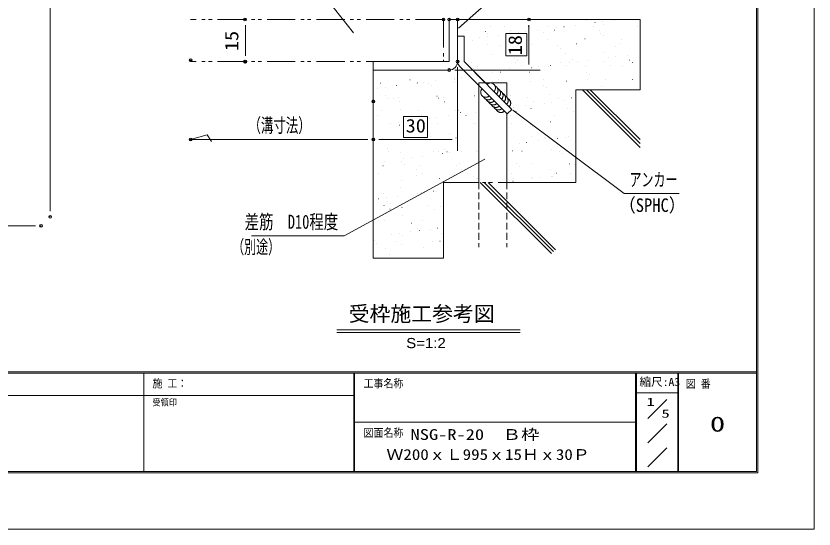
# Model space of a CAD drawing. Units: millimetres, scale not verified. Extents: x -1050 to 1050, y -742 to 742.
# Drawn here: x 340 to 1050, y -742 to -286 of the extents above; entities that cross this region are included whole.
import ezdxf
from ezdxf.enums import TextEntityAlignment as Align

# ---------------------------------------------------------------- set-up
doc = ezdxf.new("R2010")
doc.units = ezdxf.units.MM
doc.header["$LTSCALE"] = 5
doc.header["$PDMODE"] = 32
doc.header["$PDSIZE"] = 2.5
for name, pattern in [('CHAIN1', [8, 5, -1, 1, -1]), ('DASHED1', [1.8, 1.2, -0.6]), ('DOUBLE_CHAIN1', [8.8, 5, -1, 0.6, -0.6, 0.6, -1])]:
    doc.linetypes.add(name, pattern=pattern)
for name, color, linetype, lineweight in [('0-0_7-図\u3000枠', 4, 'Continuous', 9), ('0-1_寸法注釈', 2, 'Continuous', 9), ('0-3_DEFPOINTS', 134, 'Continuous', 9), ('0-5_枠', 7, 'Continuous', 9), ('0-6_想像線', 134, 'DOUBLE_CHAIN1', 9), ('0-7_ハッチング', 4, 'Continuous', 9), ('0-8_蓋', 5, 'Continuous', 9), ('0-B_1-外形線', 7, 'Continuous', 9), ('0-C_2-中心線', 1, 'CHAIN1', 9), ('0-D_3-点\u3000線', 6, 'DASHED1', 9), ('0-F_5-仮想線', 3, 'DOUBLE_CHAIN1', 9), ('1-0_6-寸法文字', 7, 'Continuous', 9)]:
    doc.layers.add(name, color=color, linetype=linetype, lineweight=lineweight)
doc.styles.add('HG丸ｺﾞｼｯｸM-PRO', font='')
doc.styles.add('ＭＳ ゴシック', font='')
doc.styles.get('HG丸ｺﾞｼｯｸM-PRO').set_extended_font_data('HG丸ｺﾞｼｯｸM-PRO')
doc.styles.get('ＭＳ ゴシック').set_extended_font_data('MS Gothic')

msp = doc.modelspace()

# ---------------------------------------------------------------- linework, layer by layer
at = {"layer": '0-0_7-図\u3000枠'}
for p, q in [((998.75, -691.25), (998.75, 691.25)), ((998.75, -602.5), (-973.75, -602.5)), ((998.75, -603.75), (-973.75, -603.75)), ((453.75, -691.25), (453.75, -603.75)), ((640.5, -691.25), (640.5, -603.75)), ((641.25, -691.25), (641.25, -603.75)), ((891.25, -691.25), (891.25, -603.75)), ((892, -691.25), (892, -603.75)), ((928.75, -691.25), (928.75, -603.75)), ((929.5, -691.25), (929.5, -603.75)), ((640.5, -623.75), (116.25, -623.75)), ((928.75, -621.25), (892, -621.25)), ((919.085, -627.292), (902.216, -644.161)), ((891.25, -647.5), (641.25, -647.5)), ((919.085, -648.767), (902.216, -665.636)), ((919.085, -670.242), (902.216, -687.111)), ((1000, -692.5), (-975, -692.5)), ((998.75, -691.25), (-973.75, -691.25))]:
    msp.add_line(p, q, dxfattribs=at)
at = {"layer": '0-0_7-図\u3000枠', "color": 5}
msp.add_line((998.547, -691.25), (998.75, -691.25), dxfattribs=at)
at = {"layer": '0-0_7-図\u3000枠'}
msp.add_lwpolyline([(-975, 692.5), (1000, 692.5), (1000, -692.5)], dxfattribs=at)
at = {"layer": '0-1_寸法注釈'}
for p, q in [((370.45, -459.592), (370.45, -183.501)), ((544.185, -293.999), (544.185, -321.499)), ((796.393, -328.999), (796.393, -293.999)), ((732.95, -331.499), (732.95, -405.853)), ((730.45, -333.999), (806.393, -333.999)), ((657.95, -390.853), (657.95, -385.853)), ((652.95, -395.853), (495.45, -395.853)), ((727.95, -395.853), (662.95, -395.853)), ((357.318, -472.724), (23.705, -472.724)), ((625.573, -565.129), (788.652, -565.129)), ((625.573, -567.629), (788.652, -567.629))]:
    msp.add_line(p, q, dxfattribs=at)
for points in [[(893.376, -229.028), (810.026, -229.028), (733.702, -296.826)], [(530.622, -257.82), (606.589, -257.82), (640.222, -301.036)], [(930.133, -443.795), (881.08, -443.795), (782.013, -369.604)], [(495.45, -395.853), (510.253, -391.524), (514.08, -397.601)], [(549.657, -481.646), (631.881, -481.646), (757.025, -413.472)]]:
    msp.add_lwpolyline(points, dxfattribs=at)
at = {"layer": '0-3_DEFPOINTS'}
msp.add_line((998.547, -691.25), (998.75, -691.25), dxfattribs=at)
msp.add_lwpolyline([(-1050, -742.5), (-1050, 742.5), (1050, 742.5), (1050, -742.5)], close=True, dxfattribs=at)
for p in [(543.742, -288.999), (720.45, -288.999), (725.45, -288.999), (732.95, -288.999), (796.393, -288.999), (495.45, -325.249), (543.742, -326.499), (544.185, -326.499), (732.95, -326.499), (725.45, -333.999), (657.95, -361.887), (495.45, -395.853), (657.95, -395.853), (657.95, -395.853), (370.45, -464.592), (362.318, -472.724)]:
    msp.add_point(p, dxfattribs=at)
at = {"layer": '0-5_枠'}
for p, q in [((725.45, -288.999), (725.45, -326.499)), ((732.95, -288.999), (725.45, -288.999)), ((732.95, -326.499), (732.95, -288.999)), ((738.7, -303.88), (732.95, -303.88)), ((732.95, -303.88), (732.95, -326.499)), ((738.7, -303.88), (738.7, -326.499)), ((657.95, -326.499), (725.45, -326.499)), ((657.95, -333.999), (657.95, -326.499)), ((781.21, -369.009), (738.7, -326.499)), ((777.144, -373.074), (734.634, -330.564)), ((657.95, -333.999), (725.45, -333.999)), ((777.144, -373.074), (781.21, -369.009))]:
    msp.add_line(p, q, dxfattribs=at)
for centre, radius, start, end in [((725.45, -326.499), 7.5, 270, 0), ((738.7, -326.499), 5.75, 180, 225)]:
    msp.add_arc(centre, radius, start, end, dxfattribs=at)
at = {"layer": '0-6_想像線'}
for p, q in [((895.45, -288.999), (732.95, -288.999)), ((657.95, -333.999), (657.95, -501.499)), ((751.7, -345.249), (751.7, -433.999)), ((751.7, -345.249), (776.7, -345.249)), ((776.7, -345.249), (776.7, -358.203)), ((837.95, -351.499), (837.95, -433.999)), ((895.45, -351.499), (837.95, -351.499)), ((776.7, -372.63), (776.7, -433.999)), ((720.45, -433.999), (720.45, -501.499)), ((837.95, -433.999), (720.45, -433.999))]:
    msp.add_line(p, q, dxfattribs=at)
at = {"layer": '0-6_想像線', "linetype": 'DASHED1'}
for p, q in [((751.7, -433.999), (751.7, -491.499)), ((776.7, -433.999), (776.7, -491.499))]:
    msp.add_line(p, q, dxfattribs=at)
at = {"layer": '0-6_想像線'}
for centre, start, end in [((762.151, -349.95), 315, 135), ((757.892, -353.823), 135, 315), ((764.407, -352.205), 315, 65.97458), ((766.662, -354.46), 315, 65.97458), ((768.917, -356.716), 315, 65.97458), ((771.172, -358.971), 315, 65.97458), ((760.148, -356.078), 204.02542, 315), ((762.403, -358.333), 204.02542, 315), ((773.428, -361.226), 315, 65.97458), ((775.683, -363.482), 315, 65.97458), ((764.658, -360.589), 204.02542, 315), ((766.914, -362.844), 204.02542, 315), ((769.169, -365.099), 204.02542, 315), ((771.424, -367.355), 204.02542, 315)]:
    msp.add_arc(centre, 4.455, start, end, dxfattribs=at)
at = {"layer": '0-7_ハッチング'}
for p, q in [((738.096, -288.999), (738.146, -288.999)), ((770.787, -288.999), (770.837, -288.999)), ((770.787, -288.999), (770.837, -288.999)), ((798.077, -290.661), (798.127, -290.661)), ((836.169, -288.999), (836.219, -288.999)), ((847.303, -289.639), (847.353, -289.639)), ((861.741, -290.921), (861.791, -290.921)), ((868.859, -288.999), (868.909, -288.999)), ((868.859, -288.999), (868.909, -288.999)), ((872.066, -289.562), (872.116, -289.562)), ((876.346, -288.999), (876.396, -288.999)), ((734.768, -295.218), (734.818, -295.218)), ((762.561, -295.31), (762.611, -295.31)), ((774.317, -295.146), (774.367, -295.146)), ((795.805, -294.886), (795.855, -294.886)), ((813.867, -295.074), (813.917, -295.074)), ((820.945, -296.292), (820.995, -296.292)), ((827.555, -295.422), (827.605, -295.422)), ((828.293, -295.042), (828.343, -295.042)), ((837.88, -294.063), (837.93, -294.063)), ((853.417, -295.002), (853.467, -295.002)), ((855.13, -291.792), (855.18, -291.792)), ((862.594, -293.806), (862.644, -293.806)), ((892.966, -294.93), (893.016, -294.93)), ((895.45, -293.679), (895.5, -293.679)), ((895.45, -296.513), (895.5, -296.513)), ((895.45, -296.513), (895.5, -296.513)), ((740.123, -298.629), (740.173, -298.629)), ((757.558, -299.663), (757.608, -299.663)), ((759.184, -304.423), (759.234, -304.423)), ((759.899, -301.808), (759.949, -301.808)), ((769.509, -303.064), (769.559, -303.064)), ((775.768, -302.24), (775.818, -302.24)), ((779.673, -298.558), (779.723, -298.558)), ((784.457, -301.605), (784.507, -301.605)), ((786.759, -300.793), (786.809, -300.793)), ((793.37, -299.923), (793.42, -299.923)), ((803.694, -298.563), (803.744, -298.563)), ((809.126, -300.786), (809.176, -300.786)), ((819.222, -298.486), (819.272, -298.486)), ((858.772, -298.414), (858.822, -298.414)), ((859.944, -301.222), (859.994, -301.222)), ((862.285, -303.367), (862.335, -303.367)), ((746.189, -307.874), (746.239, -307.874)), ((752.574, -305.294), (752.624, -305.294)), ((759.403, -310.912), (759.453, -310.912)), ((770.948, -311.932), (770.998, -311.932)), ((775.768, -310.261), (775.818, -310.261)), ((775.768, -310.261), (775.818, -310.261)), ((798.953, -310.84), (799.003, -310.84)), ((812.978, -306.794), (813.028, -306.794)), ((821.766, -312.369), (821.816, -312.369)), ((838.502, -310.768), (838.552, -310.768)), ((846.221, -306.369), (846.271, -306.369)), ((878.052, -310.697), (878.102, -310.697)), ((878.709, -306.525), (878.759, -306.525)), ((796.605, -319.357), (796.655, -319.357)), ((824.107, -314.514), (824.157, -314.514)), ((863.394, -318.277), (863.444, -318.277)), ((873.334, -313.492), (873.384, -313.492)), ((895.45, -318.764), (895.5, -318.764)), ((895.45, -319.366), (895.5, -319.366)), ((763.361, -319.781), (763.411, -319.781)), ((783.588, -323.515), (783.638, -323.515)), ((785.929, -325.66), (785.979, -325.66)), ((793.953, -321.392), (794.003, -321.392)), ((829.093, -319.513), (829.143, -319.513)), ((835.156, -324.638), (835.206, -324.638)), ((849.589, -325.403), (849.639, -325.403)), ((866.839, -323.132), (866.889, -323.132)), ((873.45, -322.262), (873.5, -322.262)), ((883.775, -320.903), (883.825, -320.903)), ((885.974, -325.075), (886.024, -325.075)), ((745.025, -327.02), (745.075, -327.02)), ((746.989, -332.344), (747.039, -332.344)), ((750.38, -330.432), (750.43, -330.432)), ((779.476, -332.5), (779.526, -332.5)), ((784.574, -326.948), (784.624, -326.948)), ((789.93, -330.36), (789.98, -330.36)), ((798.468, -332.134), (798.518, -332.134)), ((805.079, -331.263), (805.129, -331.263)), ((813.778, -331.264), (813.828, -331.264)), ((815.404, -329.904), (815.454, -329.904)), ((824.124, -326.876), (824.174, -326.876)), ((829.479, -330.288), (829.529, -330.288)), ((832.654, -327.633), (832.704, -327.633)), ((839.264, -326.763), (839.314, -326.763)), ((847.021, -330.84), (847.071, -330.84)), ((863.673, -326.804), (863.723, -326.804)), ((869.029, -330.216), (869.079, -330.216)), ((879.509, -330.996), (879.559, -330.996)), ((888.315, -327.22), (888.365, -327.22)), ((679.444, -334.004), (679.494, -334.004)), ((679.451, -333.999), (679.501, -333.999)), ((694.592, -334.225), (694.642, -334.225)), ((736.708, -340.265), (736.758, -340.265)), ((741.005, -336.935), (741.055, -336.935)), ((743.447, -339.377), (743.497, -339.377)), ((743.447, -339.377), (743.497, -339.377)), ((764.283, -336.634), (764.333, -336.634)), ((770.893, -335.764), (770.943, -335.764)), ((781.218, -334.405), (781.268, -334.405)), ((796.978, -335.784), (797.028, -335.784)), ((847.796, -336.221), (847.846, -336.221)), ((850.137, -338.366), (850.187, -338.366)), ((895.45, -333.757), (895.5, -333.757)), ((664.129, -345.756), (664.179, -345.756)), ((690.561, -342.858), (690.611, -342.858)), ((695.912, -345.635), (695.962, -345.635)), ((697.372, -345.332), (697.422, -345.332)), ((702.522, -344.765), (702.572, -344.765)), ((707.233, -345.808), (707.283, -345.808)), ((712.847, -343.406), (712.897, -343.406)), ((729.86, -345.487), (729.91, -345.487)), ((730.097, -341.135), (730.147, -341.135)), ((730.11, -342.786), (730.16, -342.786)), ((764.161, -344.252), (764.211, -344.252)), ((769.66, -342.714), (769.71, -342.714)), ((797.405, -343.827), (797.455, -343.827)), ((809.21, -342.642), (809.26, -342.642)), ((809.619, -347.367), (809.669, -347.367)), ((829.893, -343.983), (829.943, -343.983)), ((848.759, -342.57), (848.809, -342.57)), ((864.194, -342.747), (864.244, -342.747)), ((888.309, -342.499), (888.359, -342.499)), ((895.45, -343.848), (895.5, -343.848)), ((661.726, -350.136), (661.776, -350.136)), ((668.337, -349.266), (668.387, -349.266)), ((678.662, -347.906), (678.712, -347.906)), ((709.574, -347.953), (709.624, -347.953)), ((811.959, -349.512), (812.009, -349.512)), ((843.914, -351.499), (895.45, -403.034)), ((847.45, -351.499), (895.45, -399.499)), ((850.986, -351.499), (895.45, -395.963)), ((861.186, -348.49), (861.236, -348.49)), ((669.055, -356.954), (669.105, -356.954)), ((671.396, -359.099), (671.446, -359.099)), ((676.182, -358.965), (676.232, -358.965)), ((680.244, -358.475), (680.294, -358.475)), ((714.545, -357.239), (714.595, -357.239)), ((715.732, -358.894), (715.782, -358.894)), ((720.622, -358.077), (720.672, -358.077)), ((747.789, -356.815), (747.839, -356.815)), ((780.276, -356.971), (780.326, -356.971)), ((794.831, -358.75), (794.881, -358.75)), ((814.578, -355.735), (814.628, -355.735)), ((823.008, -359.637), (823.058, -359.637)), ((827.113, -361.245), (827.163, -361.245)), ((834.381, -358.678), (834.431, -358.678)), ((837.95, -359.818), (838, -359.818)), ((837.95, -360.952), (838, -360.952)), ((837.95, -360.952), (838, -360.952)), ((681.538, -362.377), (681.588, -362.377)), ((721.087, -362.305), (721.137, -362.305)), ((782.603, -367.105), (782.653, -367.105)), ((792.928, -365.745), (792.978, -365.745)), ((798.205, -368.298), (798.255, -368.298)), ((800.187, -362.162), (800.237, -362.162)), ((810.178, -363.474), (810.228, -363.474)), ((816.788, -362.604), (816.838, -362.604)), ((830.693, -368.454), (830.743, -368.454)), ((837.95, -362.885), (838, -362.885)), ((661.268, -374.732), (661.318, -374.732)), ((664.929, -370.226), (664.979, -370.226)), ((682.445, -369.224), (682.495, -369.224)), ((698.172, -369.802), (698.222, -369.802)), ((700.818, -374.66), (700.868, -374.66)), ((714.232, -376.106), (714.282, -376.106)), ((724.557, -374.746), (724.607, -374.746)), ((730.66, -369.958), (730.71, -369.958)), ((733.263, -369.66), (733.313, -369.66)), ((735.604, -371.805), (735.654, -371.805)), ((740.367, -374.588), (740.417, -374.588)), ((741.807, -372.475), (741.857, -372.475)), ((748.417, -371.605), (748.467, -371.605)), ((751.7, -371.173), (751.75, -371.173)), ((751.7, -371.173), (751.75, -371.173)), ((779.917, -374.516), (779.967, -374.516)), ((784.83, -370.783), (784.88, -370.783)), ((819.466, -374.444), (819.516, -374.444)), ((835.649, -371.22), (835.699, -371.22)), ((837.95, -373.328), (838, -373.328)), ((837.95, -373.328), (838, -373.328)), ((673.436, -381.477), (673.486, -381.477)), ((680.046, -380.606), (680.096, -380.606)), ((681.044, -382.945), (681.094, -382.945)), ((684.902, -379.967), (684.952, -379.967)), ((684.902, -379.967), (684.952, -379.967)), ((684.902, -379.985), (684.952, -379.985)), ((707.621, -376.976), (707.671, -376.976)), ((715.345, -381.71), (715.395, -381.71)), ((746.653, -381.93), (746.703, -381.93)), ((748.589, -381.285), (748.639, -381.285)), ((781.076, -381.441), (781.126, -381.441)), ((797.471, -382.366), (797.521, -382.366)), ((815.378, -380.205), (815.428, -380.205)), ((799.812, -384.511), (799.862, -384.511)), ((837.95, -387.97), (838, -387.97)), ((659.248, -394.098), (659.298, -394.098)), ((665.729, -394.697), (665.779, -394.697)), ((691.795, -394.179), (691.845, -394.179)), ((698.972, -394.273), (699.022, -394.273)), ((708.475, -393.076), (708.525, -393.076)), ((725.989, -390.696), (726.039, -390.696)), ((731.344, -394.108), (731.394, -394.108)), ((731.46, -394.429), (731.51, -394.429)), ((799.005, -392.769), (799.055, -392.769)), ((804.637, -397.086), (804.687, -397.086)), ((805.088, -390.552), (805.138, -390.552)), ((810.443, -393.964), (810.493, -393.964)), ((810.861, -394.636), (810.911, -394.636)), ((821.887, -394.815), (821.937, -394.815)), ((828.498, -393.945), (828.548, -393.945)), ((831.493, -392.925), (831.543, -392.925)), ((837.95, -392.7), (838, -392.7)), ((837.95, -392.7), (838, -392.7)), ((670.297, -404.223), (670.347, -404.223)), ((721.115, -404.659), (721.165, -404.659)), ((751.7, -404.055), (751.75, -404.055)), ((787.702, -399.315), (787.752, -399.315)), ((794.312, -398.445), (794.362, -398.445)), ((816.178, -404.676), (816.228, -404.676)), ((671.525, -406.534), (671.575, -406.534)), ((681.844, -407.416), (681.894, -407.416)), ((702.08, -410.588), (702.13, -410.588)), ((711.074, -406.462), (711.124, -406.462)), ((716.145, -406.18), (716.195, -406.18)), ((719.331, -408.317), (719.381, -408.317)), ((723.456, -406.804), (723.506, -406.804)), ((725.941, -407.446), (725.991, -407.446)), ((736.266, -406.087), (736.316, -406.087)), ((749.389, -405.756), (749.439, -405.756)), ((750.624, -406.39), (750.674, -406.39)), ((781.876, -405.912), (781.926, -405.912)), ((790.174, -406.318), (790.224, -406.318)), ((823.501, -406.219), (823.551, -406.219)), ((825.842, -408.364), (825.892, -408.364)), ((829.723, -406.246), (829.773, -406.246)), ((667.895, -415.088), (667.945, -415.088)), ((682.938, -415.806), (682.988, -415.806)), ((685.145, -412.817), (685.195, -412.817)), ((685.278, -417.951), (685.328, -417.951)), ((691.756, -411.947), (691.806, -411.947)), ((699.772, -418.743), (699.822, -418.743)), ((734.505, -416.929), (734.555, -416.929)), ((785.324, -417.365), (785.374, -417.365)), ((799.805, -417.239), (799.855, -417.239)), ((832.293, -417.395), (832.343, -417.395)), ((836.891, -418.488), (836.941, -418.488)), ((837.95, -413.054), (838, -413.054)), ((666.529, -419.168), (666.579, -419.168)), ((696.696, -422.57), (696.746, -422.57)), ((732.26, -418.899), (732.31, -418.899)), ((736.246, -422.498), (736.296, -422.498)), ((741.601, -425.91), (741.651, -425.91)), ((781.151, -425.838), (781.201, -425.838)), ((787.664, -419.51), (787.714, -419.51)), ((815.345, -422.354), (815.395, -422.354)), ((820.7, -425.766), (820.75, -425.766)), ((662.502, -426.053), (662.552, -426.053)), ((682.644, -431.887), (682.694, -431.887)), ((696.327, -428.075), (696.377, -428.075)), ((702.051, -425.981), (702.101, -425.981)), ((716.945, -430.651), (716.995, -430.651)), ((747.146, -428.512), (747.196, -428.512)), ((749.487, -430.657), (749.537, -430.657)), ((750.189, -430.227), (750.239, -430.227)), ((751.7, -432.343), (751.75, -432.343)), ((751.7, -432.685), (751.75, -432.685)), ((782.161, -432.927), (782.211, -432.927)), ((782.676, -430.383), (782.726, -430.383)), ((798.713, -429.635), (798.763, -429.635)), ((799.411, -430.656), (799.461, -430.656)), ((806.021, -429.786), (806.071, -429.786)), ((816.346, -428.427), (816.396, -428.427)), ((816.978, -429.147), (817.028, -429.147)), ((833.597, -426.156), (833.647, -426.156)), ((658.15, -439.222), (658.2, -439.222)), ((681.782, -438.336), (681.832, -438.336)), ((708.968, -439.658), (709.018, -439.658)), ((720.45, -437.703), (720.5, -437.703)), ((753.129, -433.999), (816.539, -497.409)), ((756.664, -433.999), (818.307, -495.641)), ((760.2, -433.999), (820.075, -493.874)), ((793.96, -433.999), (794.01, -433.999)), ((833.623, -433.999), (833.673, -433.999)), ((667.329, -443.638), (667.379, -443.638)), ((679.604, -446.429), (679.654, -446.429)), ((696.854, -444.158), (696.904, -444.158)), ((700.572, -443.214), (700.622, -443.214)), ((703.465, -443.288), (703.515, -443.288)), ((711.309, -441.803), (711.359, -441.803)), ((713.79, -441.928), (713.84, -441.928)), ((720.45, -441.052), (720.5, -441.052)), ((662.669, -448.659), (662.719, -448.659)), ((669.279, -447.788), (669.329, -447.788)), ((670.79, -450.805), (670.84, -450.805)), ((673.131, -452.95), (673.181, -452.95)), ((706.953, -454.372), (707.003, -454.372)), ((720.45, -450.179), (720.5, -450.179)), ((720.45, -453.046), (720.5, -453.046)), ((720.45, -453.046), (720.5, -453.046)), ((667.403, -454.444), (667.453, -454.444)), ((672.759, -457.855), (672.809, -457.855)), ((683.444, -456.357), (683.494, -456.357)), ((712.308, -457.784), (712.358, -457.784)), ((717.745, -455.122), (717.795, -455.122)), ((668.129, -468.109), (668.179, -468.109)), ((684.18, -463.074), (684.23, -463.074)), ((701.372, -467.685), (701.422, -467.685)), ((720.45, -462.97), (720.5, -462.97)), ((692.039, -470.138), (692.089, -470.138)), ((696.82, -474.657), (696.87, -474.657)), ((708.564, -475.499), (708.614, -475.499)), ((715.174, -474.628), (715.224, -474.628)), ((720.45, -473.934), (720.5, -473.934)), ((720.45, -473.934), (720.5, -473.934)), ((674.378, -479.999), (674.428, -479.999)), ((680.989, -479.129), (681.039, -479.129)), ((684.244, -480.828), (684.294, -480.828)), ((691.314, -477.77), (691.364, -477.77)), ((699.161, -476.802), (699.211, -476.802)), ((718.545, -479.592), (718.595, -479.592)), ((720.45, -478.131), (720.5, -478.131)), ((720.45, -478.131), (720.5, -478.131)), ((658.643, -485.803), (658.693, -485.803)), ((660.983, -487.948), (661.033, -487.948)), ((677.66, -486.246), (677.71, -486.246)), ((683.016, -489.658), (683.066, -489.658)), ((710.21, -486.926), (710.26, -486.926)), ((717.21, -486.174), (717.26, -486.174)), ((720.45, -488.238), (720.5, -488.238)), ((720.45, -488.238), (720.5, -488.238)), ((668.929, -492.58), (668.979, -492.58)), ((702.172, -492.155), (702.222, -492.155)), ((661.94, -501.499), (661.99, -501.499)), ((672.032, -498.073), (672.082, -498.073)), ((701.602, -501.499), (701.652, -501.499))]:
    msp.add_line(p, q, dxfattribs=at)
for points in [[(895.45, -351.499), (895.45, -288.999), (732.95, -288.999), (732.95, -303.88), (738.7, -303.88), (738.7, -326.499), (757.45, -345.249), (776.7, -345.249), (776.7, -358.203)], [(725.45, -333.999), (657.95, -333.999), (657.95, -501.499), (720.45, -501.499), (720.45, -433.999), (751.7, -433.999), (751.7, -347.63), (734.634, -330.564)], [(778.833, -366.632), (781.21, -369.009), (777.144, -373.074), (776.7, -372.63), (776.7, -433.999), (837.95, -433.999), (837.95, -351.499), (895.45, -351.499)]]:
    msp.add_lwpolyline(points, dxfattribs=at)
for points in [[(775.768, -321.392), (775.768, -301.605), (794.518, -301.605), (794.518, -321.392)], [(684.902, -375.228), (705.998, -375.228), (705.998, -393.978), (684.902, -393.978)]]:
    msp.add_lwpolyline(points, close=True, dxfattribs=at)
for centre, radius, start, end in [((725.45, -326.499), 7.5, 270, 0), ((738.7, -326.499), 5.75, 180, 225), ((773.428, -361.226), 4.455, 24.02542, 42.73698), ((775.683, -363.482), 4.455, 315, 65.97458)]:
    msp.add_arc(centre, radius, start, end, dxfattribs=at)
at = {"layer": '0-8_蓋', "linetype": 'DOUBLE_CHAIN1'}
for p, q in [((720.45, -288.999), (495.45, -288.999)), ((720.45, -288.999), (720.45, -326.499)), ((720.45, -326.499), (495.45, -326.499))]:
    msp.add_line(p, q, dxfattribs=at)
at = {"layer": '0-B_1-外形線'}
msp.add_line((998.547, -691.25), (998.75, -691.25), dxfattribs=at)
at = {"layer": '0-C_2-中心線'}
msp.add_line((998.547, -691.25), (998.75, -691.25), dxfattribs=at)
at = {"layer": '0-D_3-点\u3000線'}
msp.add_line((998.547, -691.25), (998.75, -691.25), dxfattribs=at)
at = {"layer": '0-F_5-仮想線'}
msp.add_line((998.547, -691.25), (998.75, -691.25), dxfattribs=at)
at = {"layer": '1-0_6-寸法文字'}
msp.add_line((998.547, -691.25), (998.75, -691.25), dxfattribs=at)

# ---------------------------------------------------------------- texts
at = {"layer": '0-0_7-図\u3000枠', "color": 7, "style": 'ＭＳ ゴシック', "width": 0.9}
msp.add_text('施 工：', height=7.216, dxfattribs=at).set_placement((461.438, -618.654), align=Align.BOTTOM_LEFT)
at = {"layer": '0-0_7-図\u3000枠', "color": 5, "style": 'ＭＳ ゴシック'}
for s, height, width, p in [('工事名称', 7.216, 0.9, (649.238, -618.721)), ('縮尺:A3', 7.216, 1.05, (894.697, -617.361)), ('図 番', 7.216, 0.9, (935.941, -619.078)), ('受領印', 5.773, 0.9, (461.438, -634.42)), ('1', 7.216, 1.5, (900.892, -635.039)), ('5', 7.216, 1.5, (914.263, -645.58)), ('0', 13.47, 1.5, (957.299, -659.866)), ('図面名称', 7.216, 0.9, (649.238, -662.626)), ('NSG-R-20\u3000Ｂ枠', 9.621, 1.25, (691.042, -666.081)), ('Ｗ200ｘＬ995ｘ15Ｈｘ30Ｐ', 9.621, 1.15, (669.584, -683.894))]:
    msp.add_text(s, height=height, dxfattribs=dict(at, width=width)).set_placement(p, align=Align.BOTTOM_LEFT)
at = {"layer": '0-1_寸法注釈', "color": 7, "style": 'ＭＳ ゴシック', "width": 1.1}
for s, p in [('15', (541.498, -317.137)), ('18', (793.706, -320.887))]:
    msp.add_text(s, height=12.02, rotation=90, dxfattribs=at).set_placement(p, align=Align.BOTTOM_LEFT)
at = {"layer": '0-1_寸法注釈', "color": 7}
for s, height, style, width, p in [('（溝寸法）', 12.5, 'ＭＳ ゴシック', 0.65, (546.861, -393.258)), ('30', 12.02, 'ＭＳ ゴシック', 1.1, (686.717, -393.166)), ('アンカー', 12.02, 'ＭＳ ゴシック', 0.65, (885.857, -441.108)), ('（SPHC）', 12.03, 'ＭＳ ゴシック', 0.9, (876.584, -463.898)), ('差筋\u3000D10程度', 12.51, 'ＭＳ ゴシック', 0.75, (543.501, -479.051)), ('（別途）', 12.02, 'ＭＳ ゴシック', 0.65, (532.364, -501.015)), ('S=1:2', 9.054, 'HG丸ｺﾞｼｯｸM-PRO', 1.1, (687.221, -584.221))]:
    msp.add_text(s, height=height, dxfattribs=dict(at, style=style, width=width)).set_placement(p, align=Align.BOTTOM_LEFT)
at = {"layer": '0-1_寸法注釈', "color": 7, "style": 'HG丸ｺﾞｼｯｸM-PRO'}
msp.add_text('受枠施工参考図', height=13.6, dxfattribs=at).set_placement((636.024, -561.772), align=Align.BOTTOM_LEFT)

doc.saveas('drawing.dxf')
